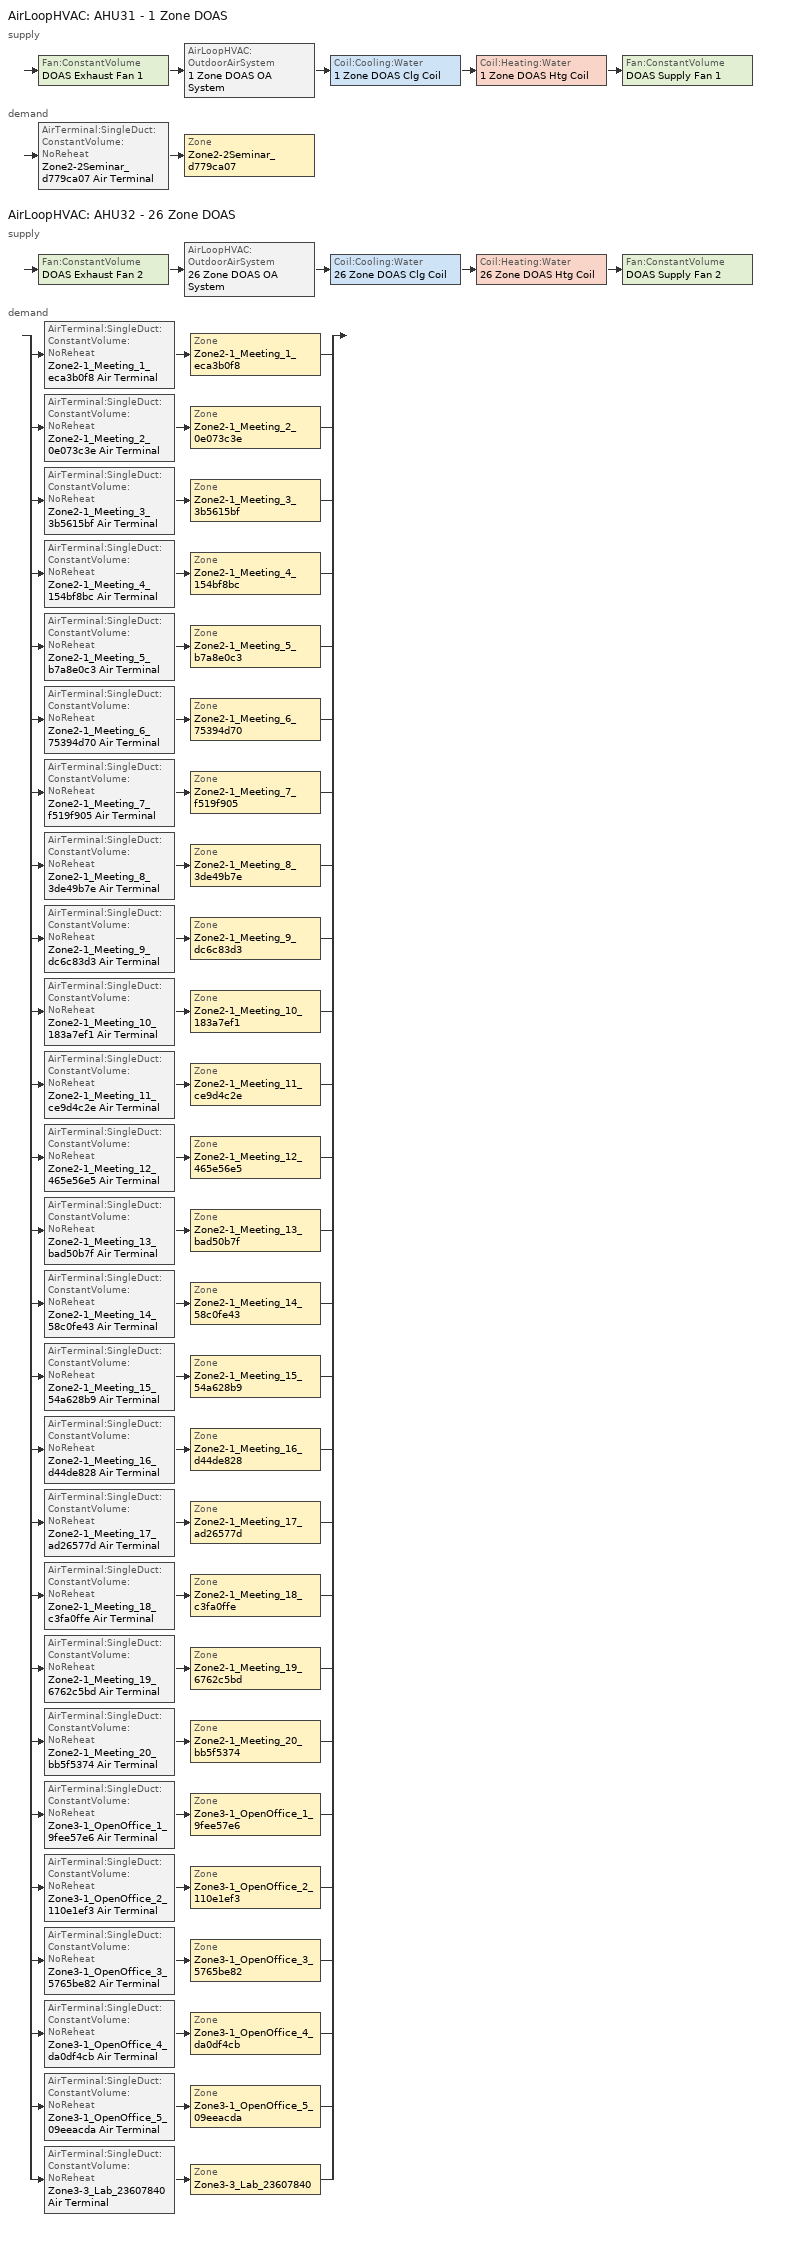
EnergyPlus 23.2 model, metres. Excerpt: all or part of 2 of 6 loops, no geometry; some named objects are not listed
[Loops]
AirLoopHVAC 'AHU31 - 1 Zone DOAS'
 supply: Fan:ConstantVolume 'DOAS Exhaust Fan 1' > AirLoopHVAC:OutdoorAirSystem '1 Zone DOAS OA System' > Coil:Cooling:Water '1 Zone DOAS Clg Coil' > Coil:Heating:Water '1 Zone DOAS Htg Coil' > Fan:ConstantVolume 'DOAS Supply Fan 1'
 demand: AirTerminal:SingleDuct:ConstantVolume:NoReheat 'Zone2-2Seminar_d779ca07 Air Terminal' > Zone 'Zone2-2Seminar_d779ca07'
AirLoopHVAC 'AHU32 - 26 Zone DOAS'
 supply: Fan:ConstantVolume 'DOAS Exhaust Fan 2' > AirLoopHVAC:OutdoorAirSystem '26 Zone DOAS OA System' > Coil:Cooling:Water '26 Zone DOAS Clg Coil' > Coil:Heating:Water '26 Zone DOAS Htg Coil' > Fan:ConstantVolume 'DOAS Supply Fan 2'
 demand: split
  | AirTerminal:SingleDuct:ConstantVolume:NoReheat 'Zone2-1_Meeting_1_eca3b0f8 Air Terminal' > Zone 'Zone2-1_Meeting_1_eca3b0f8'
  | AirTerminal:SingleDuct:ConstantVolume:NoReheat 'Zone2-1_Meeting_2_0e073c3e Air Terminal' > Zone 'Zone2-1_Meeting_2_0e073c3e'
  | AirTerminal:SingleDuct:ConstantVolume:NoReheat 'Zone2-1_Meeting_3_3b5615bf Air Terminal' > Zone 'Zone2-1_Meeting_3_3b5615bf'
  | AirTerminal:SingleDuct:ConstantVolume:NoReheat 'Zone2-1_Meeting_4_154bf8bc Air Terminal' > Zone 'Zone2-1_Meeting_4_154bf8bc'
  | AirTerminal:SingleDuct:ConstantVolume:NoReheat 'Zone2-1_Meeting_5_b7a8e0c3 Air Terminal' > Zone 'Zone2-1_Meeting_5_b7a8e0c3'
  | AirTerminal:SingleDuct:ConstantVolume:NoReheat 'Zone2-1_Meeting_6_75394d70 Air Terminal' > Zone 'Zone2-1_Meeting_6_75394d70'
  | AirTerminal:SingleDuct:ConstantVolume:NoReheat 'Zone2-1_Meeting_7_f519f905 Air Terminal' > Zone 'Zone2-1_Meeting_7_f519f905'
  | AirTerminal:SingleDuct:ConstantVolume:NoReheat 'Zone2-1_Meeting_8_3de49b7e Air Terminal' > Zone 'Zone2-1_Meeting_8_3de49b7e'
  | AirTerminal:SingleDuct:ConstantVolume:NoReheat 'Zone2-1_Meeting_9_dc6c83d3 Air Terminal' > Zone 'Zone2-1_Meeting_9_dc6c83d3'
  | AirTerminal:SingleDuct:ConstantVolume:NoReheat 'Zone2-1_Meeting_10_183a7ef1 Air Terminal' > Zone 'Zone2-1_Meeting_10_183a7ef1'
  | AirTerminal:SingleDuct:ConstantVolume:NoReheat 'Zone2-1_Meeting_11_ce9d4c2e Air Terminal' > Zone 'Zone2-1_Meeting_11_ce9d4c2e'
  | AirTerminal:SingleDuct:ConstantVolume:NoReheat 'Zone2-1_Meeting_12_465e56e5 Air Terminal' > Zone 'Zone2-1_Meeting_12_465e56e5'
  | AirTerminal:SingleDuct:ConstantVolume:NoReheat 'Zone2-1_Meeting_13_bad50b7f Air Terminal' > Zone 'Zone2-1_Meeting_13_bad50b7f'
  | AirTerminal:SingleDuct:ConstantVolume:NoReheat 'Zone2-1_Meeting_14_58c0fe43 Air Terminal' > Zone 'Zone2-1_Meeting_14_58c0fe43'
  | AirTerminal:SingleDuct:ConstantVolume:NoReheat 'Zone2-1_Meeting_15_54a628b9 Air Terminal' > Zone 'Zone2-1_Meeting_15_54a628b9'
  | AirTerminal:SingleDuct:ConstantVolume:NoReheat 'Zone2-1_Meeting_16_d44de828 Air Terminal' > Zone 'Zone2-1_Meeting_16_d44de828'
  | AirTerminal:SingleDuct:ConstantVolume:NoReheat 'Zone2-1_Meeting_17_ad26577d Air Terminal' > Zone 'Zone2-1_Meeting_17_ad26577d'
  | AirTerminal:SingleDuct:ConstantVolume:NoReheat 'Zone2-1_Meeting_18_c3fa0ffe Air Terminal' > Zone 'Zone2-1_Meeting_18_c3fa0ffe'
  | AirTerminal:SingleDuct:ConstantVolume:NoReheat 'Zone2-1_Meeting_19_6762c5bd Air Terminal' > Zone 'Zone2-1_Meeting_19_6762c5bd'
  | AirTerminal:SingleDuct:ConstantVolume:NoReheat 'Zone2-1_Meeting_20_bb5f5374 Air Terminal' > Zone 'Zone2-1_Meeting_20_bb5f5374'
  | AirTerminal:SingleDuct:ConstantVolume:NoReheat 'Zone3-1_OpenOffice_1_9fee57e6 Air Terminal' > Zone 'Zone3-1_OpenOffice_1_9fee57e6'
  | AirTerminal:SingleDuct:ConstantVolume:NoReheat 'Zone3-1_OpenOffice_2_110e1ef3 Air Terminal' > Zone 'Zone3-1_OpenOffice_2_110e1ef3'
  | AirTerminal:SingleDuct:ConstantVolume:NoReheat 'Zone3-1_OpenOffice_3_5765be82 Air Terminal' > Zone 'Zone3-1_OpenOffice_3_5765be82'
  | AirTerminal:SingleDuct:ConstantVolume:NoReheat 'Zone3-1_OpenOffice_4_da0df4cb Air Terminal' > Zone 'Zone3-1_OpenOffice_4_da0df4cb'
  | AirTerminal:SingleDuct:ConstantVolume:NoReheat 'Zone3-1_OpenOffice_5_09eeacda Air Terminal' > Zone 'Zone3-1_OpenOffice_5_09eeacda'
  | AirTerminal:SingleDuct:ConstantVolume:NoReheat 'Zone3-3_Lab_23607840 Air Terminal' > Zone 'Zone3-3_Lab_23607840'
[SizingPeriod:DesignDay] Day of Month=21; Dry-Bulb Temperature Range Modifier Type=DefaultMultipliers; Barometric Pressure {Pa}=100832; Rain Indicator=No; Snow Indicator=No; Daylight Saving Time Indicator=No; Begin Environment Reset Mode=FullResetAtBeginEnvironment
Name | Month | Day Type | Maximum Dry-Bulb Temperature {C} | Daily Dry-Bulb Temperature Range {deltaC} | Humidity Condition Type | Wetbulb or DewPoint at Maximum Dry-Bulb {C} | Wind Speed {m/s} | Wind Direction {deg} | Solar Model Indicator | Sky Clearness
Edinburgh.AP Ann Htg 99.6% Condns DB | 1 | WinterDesignDay | -5.1 | 0 | Wetbulb | -5.1 | 1.3 | 250 | ASHRAEClearSky | 0
Edinburgh.AP Ann Htg Wind 99.6% Condns WS=>MCDB | 1 | WinterDesignDay | 8.1 | 0 | Wetbulb | 8.1 | 15.8 | 250 | ASHRAEClearSky | 0
Edinburgh.AP Ann Hum_n 99.6% Condns DP=>MCDB | 1 | WinterDesignDay | -3.3 | 0 | Dewpoint | -7.1 | 1.3 | 250 | ASHRAEClearSky | 0
Edinburgh.AP April .4% Condns DB=>MCWB | 4 | SummerDesignDay | 17.9 | 7.7 | Wetbulb | 12.8 | 4.5 | 260 | ASHRAETau2017
Edinburgh.AP April .4% Condns WB=>MCDB | 4 | SummerDesignDay | 16.4 | 7.7 | Wetbulb | 13.3 | 4.5 | 260 | ASHRAETau2017
Edinburgh.AP August .4% Condns DB=>MCWB | 8 | SummerDesignDay | 24 | 8 | Wetbulb | 18.2 | 3.7 | 260 | ASHRAETau2017
Edinburgh.AP August .4% Condns WB=>MCDB | 8 | SummerDesignDay | 22.3 | 8 | Wetbulb | 18.8 | 3.7 | 260 | ASHRAETau2017
Edinburgh.AP December .4% Condns DB=>MCWB | 12 | SummerDesignDay | 13.5 | 5.7 | Wetbulb | 11.8 | 4.5 | 260 | ASHRAETau2017
Edinburgh.AP December .4% Condns WB=>MCDB | 12 | SummerDesignDay | 13.6 | 5.7 | Wetbulb | 12.1 | 4.5 | 260 | ASHRAETau2017
Edinburgh.AP February .4% Condns DB=>MCWB | 2 | SummerDesignDay | 13.2 | 6.1 | Wetbulb | 11.1 | 4.9 | 260 | ASHRAETau2017
Edinburgh.AP February .4% Condns WB=>MCDB | 2 | SummerDesignDay | 12.9 | 6.1 | Wetbulb | 11.7 | 4.9 | 260 | ASHRAETau2017
Edinburgh.AP January .4% Condns DB=>MCWB | 1 | SummerDesignDay | 12.6 | 5.3 | Wetbulb | 10.6 | 4.8 | 260 | ASHRAETau2017
Edinburgh.AP January .4% Condns WB=>MCDB | 1 | SummerDesignDay | 12.4 | 5.3 | Wetbulb | 11 | 4.8 | 260 | ASHRAETau2017
Edinburgh.AP July .4% Condns DB=>MCWB | 7 | SummerDesignDay | 25.6 | 8.1 | Wetbulb | 18.1 | 3.7 | 260 | ASHRAETau2017
Edinburgh.AP July .4% Condns WB=>MCDB | 7 | SummerDesignDay | 23.8 | 8.1 | Wetbulb | 19.4 | 3.7 | 260 | ASHRAETau2017
Edinburgh.AP June .4% Condns DB=>MCWB | 6 | SummerDesignDay | 23 | 7.7 | Wetbulb | 16.3 | 4.1 | 260 | ASHRAETau2017
Edinburgh.AP June .4% Condns WB=>MCDB | 6 | SummerDesignDay | 21.3 | 7.7 | Wetbulb | 17.8 | 4.1 | 260 | ASHRAETau2017
Edinburgh.AP March .4% Condns DB=>MCWB | 3 | SummerDesignDay | 14.9 | 6.9 | Wetbulb | 10.7 | 4.9 | 260 | ASHRAETau2017
Edinburgh.AP March .4% Condns WB=>MCDB | 3 | SummerDesignDay | 14.1 | 6.9 | Wetbulb | 11.5 | 4.9 | 260 | ASHRAETau2017
Edinburgh.AP May .4% Condns DB=>MCWB | 5 | SummerDesignDay | 21.2 | 8 | Wetbulb | 15.1 | 4.4 | 260 | ASHRAETau2017
Edinburgh.AP May .4% Condns WB=>MCDB | 5 | SummerDesignDay | 19.8 | 8 | Wetbulb | 16 | 4.4 | 260 | ASHRAETau2017
Edinburgh.AP November .4% Condns DB=>MCWB | 11 | SummerDesignDay | 15.1 | 6.2 | Wetbulb | 13.1 | 4.2 | 260 | ASHRAETau2017
Edinburgh.AP November .4% Condns WB=>MCDB | 11 | SummerDesignDay | 14.6 | 6.2 | Wetbulb | 13.2 | 4.2 | 260 | ASHRAETau2017
Edinburgh.AP October .4% Condns DB=>MCWB | 10 | SummerDesignDay | 18 | 6.9 | Wetbulb | 14.6 | 4.2 | 260 | ASHRAETau2017
Edinburgh.AP October .4% Condns WB=>MCDB | 10 | SummerDesignDay | 17 | 6.9 | Wetbulb | 15.2 | 4.2 | 260 | ASHRAETau2017
Edinburgh.AP September .4% Condns DB=>MCWB | 9 | SummerDesignDay | 22.1 | 7.6 | Wetbulb | 16.8 | 4.1 | 260 | ASHRAETau2017
Edinburgh.AP September .4% Condns WB=>MCDB | 9 | SummerDesignDay | 21 | 7.6 | Wetbulb | 17.8 | 4.1 | 260 | ASHRAETau2017
[ZoneControl:Thermostat] Temperature Difference Between Cutout And Setpoint {deltaC}=0
Name | Zone or ZoneList | Control Type Schedule | Control 1
Zone2-1_Meeting_10_183a7ef1 Thermostat | Zone2-1_Meeting_10_183a7ef1 | Zone2-1_Meeting_10_183a7ef1 Thermostat Schedule | Tset_office_br_ 31
Zone2-1_Meeting_11_ce9d4c2e Thermostat | Zone2-1_Meeting_11_ce9d4c2e | Zone2-1_Meeting_11_ce9d4c2e Thermostat Schedule | Tset_office_br_ 32
Zone2-1_Meeting_12_465e56e5 Thermostat | Zone2-1_Meeting_12_465e56e5 | Zone2-1_Meeting_12_465e56e5 Thermostat Schedule | Tset_office_br_ 33
Zone2-1_Meeting_13_bad50b7f Thermostat | Zone2-1_Meeting_13_bad50b7f | Zone2-1_Meeting_13_bad50b7f Thermostat Schedule | Tset_office_br_ 34
Zone2-1_Meeting_14_58c0fe43 Thermostat | Zone2-1_Meeting_14_58c0fe43 | Zone2-1_Meeting_14_58c0fe43 Thermostat Schedule | Tset_office_br_ 35
Zone2-1_Meeting_15_54a628b9 Thermostat | Zone2-1_Meeting_15_54a628b9 | Zone2-1_Meeting_15_54a628b9 Thermostat Schedule | Tset_office_br_ 36
Zone2-1_Meeting_16_d44de828 Thermostat | Zone2-1_Meeting_16_d44de828 | Zone2-1_Meeting_16_d44de828 Thermostat Schedule | Tset_office_br_ 37
Zone2-1_Meeting_17_ad26577d Thermostat | Zone2-1_Meeting_17_ad26577d | Zone2-1_Meeting_17_ad26577d Thermostat Schedule | Tset_office_br_ 38
Zone2-1_Meeting_18_c3fa0ffe Thermostat | Zone2-1_Meeting_18_c3fa0ffe | Zone2-1_Meeting_18_c3fa0ffe Thermostat Schedule | Tset_office_br_ 39
Zone2-1_Meeting_19_6762c5bd Thermostat | Zone2-1_Meeting_19_6762c5bd | Zone2-1_Meeting_19_6762c5bd Thermostat Schedule | Tset_office_br_ 40
Zone2-1_Meeting_1_eca3b0f8 Thermostat | Zone2-1_Meeting_1_eca3b0f8 | Zone2-1_Meeting_1_eca3b0f8 Thermostat Schedule | Tset_office_br_ 22
Zone2-1_Meeting_20_bb5f5374 Thermostat | Zone2-1_Meeting_20_bb5f5374 | Zone2-1_Meeting_20_bb5f5374 Thermostat Schedule | Tset_office_br_ 41
Zone2-1_Meeting_2_0e073c3e Thermostat | Zone2-1_Meeting_2_0e073c3e | Zone2-1_Meeting_2_0e073c3e Thermostat Schedule | Tset_office_br_ 23
Zone2-1_Meeting_3_3b5615bf Thermostat | Zone2-1_Meeting_3_3b5615bf | Zone2-1_Meeting_3_3b5615bf Thermostat Schedule | Tset_office_br_ 24
Zone2-1_Meeting_4_154bf8bc Thermostat | Zone2-1_Meeting_4_154bf8bc | Zone2-1_Meeting_4_154bf8bc Thermostat Schedule | Tset_office_br_ 25
Zone2-1_Meeting_5_b7a8e0c3 Thermostat | Zone2-1_Meeting_5_b7a8e0c3 | Zone2-1_Meeting_5_b7a8e0c3 Thermostat Schedule | Tset_office_br_ 26
Zone2-1_Meeting_6_75394d70 Thermostat | Zone2-1_Meeting_6_75394d70 | Zone2-1_Meeting_6_75394d70 Thermostat Schedule | Tset_office_br_ 27
Zone2-1_Meeting_7_f519f905 Thermostat | Zone2-1_Meeting_7_f519f905 | Zone2-1_Meeting_7_f519f905 Thermostat Schedule | Tset_office_br_ 28
Zone2-1_Meeting_8_3de49b7e Thermostat | Zone2-1_Meeting_8_3de49b7e | Zone2-1_Meeting_8_3de49b7e Thermostat Schedule | Tset_office_br_ 29
Zone2-1_Meeting_9_dc6c83d3 Thermostat | Zone2-1_Meeting_9_dc6c83d3 | Zone2-1_Meeting_9_dc6c83d3 Thermostat Schedule | Tset_office_br_ 30
Zone2-2Seminar_d779ca07 Thermostat | Zone2-2Seminar_d779ca07 | Zone2-2Seminar_d779ca07 Thermostat Schedule | Tset_office_br_ 21
Zone3-1_OpenOffice_1_9fee57e6 Thermostat | Zone3-1_OpenOffice_1_9fee57e6 | Zone3-1_OpenOffice_1_9fee57e6 Thermostat Schedule | Tset_office_br_ 42
Zone3-1_OpenOffice_2_110e1ef3 Thermostat | Zone3-1_OpenOffice_2_110e1ef3 | Zone3-1_OpenOffice_2_110e1ef3 Thermostat Schedule | Tset_office_br_ 43
Zone3-1_OpenOffice_3_5765be82 Thermostat | Zone3-1_OpenOffice_3_5765be82 | Zone3-1_OpenOffice_3_5765be82 Thermostat Schedule | Tset_office_br_ 44
Zone3-1_OpenOffice_4_da0df4cb Thermostat | Zone3-1_OpenOffice_4_da0df4cb | Zone3-1_OpenOffice_4_da0df4cb Thermostat Schedule | Tset_office_br_ 45
Zone3-1_OpenOffice_5_09eeacda Thermostat | Zone3-1_OpenOffice_5_09eeacda | Zone3-1_OpenOffice_5_09eeacda Thermostat Schedule | Tset_office_br_ 46
Zone3-3_Lab_23607840 Thermostat | Zone3-3_Lab_23607840 | Zone3-3_Lab_23607840 Thermostat Schedule | Tset_office_br_ 47
[ThermostatSetpoint:DualSetpoint] Heating Setpoint Temperature Schedule=htg_sch_office_br_; Cooling Setpoint Temperature Schedule=clg_sch_office_br_
Tset_office_br_ 31; Tset_office_br_ 32; Tset_office_br_ 33; Tset_office_br_ 34; Tset_office_br_ 35; Tset_office_br_ 36; Tset_office_br_ 37; Tset_office_br_ 38; Tset_office_br_ 39; Tset_office_br_ 40; Tset_office_br_ 22; Tset_office_br_ 41; Tset_office_br_ 23; Tset_office_br_ 24; Tset_office_br_ 25; Tset_office_br_ 26; Tset_office_br_ 27; Tset_office_br_ 28; Tset_office_br_ 29; Tset_office_br_ 30; Tset_office_br_ 21; Tset_office_br_ 42; Tset_office_br_ 43; Tset_office_br_ 44; Tset_office_br_ 45; Tset_office_br_ 46; Tset_office_br_ 47
[Zone equipment]
Zone2-1_Meeting_10_183a7ef1: Zone2-1_Meeting_10_183a7ef1 Air Terminal, Zone2-1_Meeting_10_183a7ef1 FCU
Zone2-1_Meeting_11_ce9d4c2e: Zone2-1_Meeting_11_ce9d4c2e Air Terminal, Zone2-1_Meeting_11_ce9d4c2e FCU
Zone2-1_Meeting_12_465e56e5: Zone2-1_Meeting_12_465e56e5 Air Terminal, Zone2-1_Meeting_12_465e56e5 FCU
Zone2-1_Meeting_13_bad50b7f: Zone2-1_Meeting_13_bad50b7f Air Terminal, Zone2-1_Meeting_13_bad50b7f FCU
Zone2-1_Meeting_14_58c0fe43: Zone2-1_Meeting_14_58c0fe43 Air Terminal, Zone2-1_Meeting_14_58c0fe43 FCU
Zone2-1_Meeting_15_54a628b9: Zone2-1_Meeting_15_54a628b9 Air Terminal, Zone2-1_Meeting_15_54a628b9 FCU
Zone2-1_Meeting_16_d44de828: Zone2-1_Meeting_16_d44de828 Air Terminal, Zone2-1_Meeting_16_d44de828 FCU
Zone2-1_Meeting_17_ad26577d: Zone2-1_Meeting_17_ad26577d Air Terminal, Zone2-1_Meeting_17_ad26577d FCU
Zone2-1_Meeting_18_c3fa0ffe: Zone2-1_Meeting_18_c3fa0ffe Air Terminal, Zone2-1_Meeting_18_c3fa0ffe FCU
Zone2-1_Meeting_19_6762c5bd: Zone2-1_Meeting_19_6762c5bd Air Terminal, Zone2-1_Meeting_19_6762c5bd FCU
Zone2-1_Meeting_1_eca3b0f8: Zone2-1_Meeting_1_eca3b0f8 Air Terminal, Zone2-1_Meeting_1_eca3b0f8 FCU
Zone2-1_Meeting_20_bb5f5374: Zone2-1_Meeting_20_bb5f5374 Air Terminal, Zone2-1_Meeting_20_bb5f5374 FCU
Zone2-1_Meeting_2_0e073c3e: Zone2-1_Meeting_2_0e073c3e Air Terminal, Zone2-1_Meeting_2_0e073c3e FCU
Zone2-1_Meeting_3_3b5615bf: Zone2-1_Meeting_3_3b5615bf Air Terminal, Zone2-1_Meeting_3_3b5615bf FCU
Zone2-1_Meeting_4_154bf8bc: Zone2-1_Meeting_4_154bf8bc Air Terminal, Zone2-1_Meeting_4_154bf8bc FCU
Zone2-1_Meeting_5_b7a8e0c3: Zone2-1_Meeting_5_b7a8e0c3 Air Terminal, Zone2-1_Meeting_5_b7a8e0c3 FCU
Zone2-1_Meeting_6_75394d70: Zone2-1_Meeting_6_75394d70 Air Terminal, Zone2-1_Meeting_6_75394d70 FCU
Zone2-1_Meeting_7_f519f905: Zone2-1_Meeting_7_f519f905 Air Terminal, Zone2-1_Meeting_7_f519f905 FCU
Zone2-1_Meeting_8_3de49b7e: Zone2-1_Meeting_8_3de49b7e Air Terminal, Zone2-1_Meeting_8_3de49b7e FCU
Zone2-1_Meeting_9_dc6c83d3: Zone2-1_Meeting_9_dc6c83d3 Air Terminal, Zone2-1_Meeting_9_dc6c83d3 FCU
Zone2-2Seminar_d779ca07: Zone2-2Seminar_d779ca07 Air Terminal, Zone2-2Seminar_d779ca07 FCU
Zone3-1_OpenOffice_1_9fee57e6: Zone3-1_OpenOffice_1_9fee57e6 Air Terminal, Zone3-1_OpenOffice_1_9fee57e6 FCU
Zone3-1_OpenOffice_2_110e1ef3: Zone3-1_OpenOffice_2_110e1ef3 Air Terminal, Zone3-1_OpenOffice_2_110e1ef3 FCU
Zone3-1_OpenOffice_3_5765be82: Zone3-1_OpenOffice_3_5765be82 Air Terminal, Zone3-1_OpenOffice_3_5765be82 FCU
Zone3-1_OpenOffice_4_da0df4cb: Zone3-1_OpenOffice_4_da0df4cb Air Terminal, Zone3-1_OpenOffice_4_da0df4cb FCU
Zone3-1_OpenOffice_5_09eeacda: Zone3-1_OpenOffice_5_09eeacda Air Terminal, Zone3-1_OpenOffice_5_09eeacda FCU
Zone3-3_Lab_23607840: Zone3-3_Lab_23607840 Air Terminal, Zone3-3_Lab_23607840 FCU
[Sizing:Zone] Zone Cooling Design Supply Air Temperature Input Method=SupplyAirTemperature; Zone Cooling Design Supply Air Temperature {C}=12.7778; Zone Cooling Design Supply Air Temperature Difference {deltaC}=11.11; Zone Heating Design Supply Air Temperature Input Method=SupplyAirTemperature; Zone Heating Design Supply Air Temperature {C}=40; Zone Heating Design Supply Air Temperature Difference {deltaC}=11.11; Zone Cooling Design Supply Air Humidity Ratio {kgWater/kgDryAir}=0.0085; Zone Heating Design Supply Air Humidity Ratio {kgWater/kgDryAir}=0.008; Cooling Design Air Flow Method=DesignDay; Cooling Design Air Flow Rate {m3/s}=0; Cooling Minimum Air Flow per Zone Floor Area {m3/s-m2}=0.000762; Cooling Minimum Air Flow {m3/s}=0; Cooling Minimum Air Flow Fraction=0; Heating Design Air Flow Method=DesignDay; Heating Design Air Flow Rate {m3/s}=0; Heating Maximum Air Flow per Zone Floor Area {m3/s-m2}=0.002032; Heating Maximum Air Flow {m3/s}=0.141576; Heating Maximum Air Flow Fraction=0.3; Account for Dedicated Outdoor Air System=Yes; Dedicated Outdoor Air System Control Strategy=NeutralSupplyAir; Dedicated Outdoor Air Low Setpoint Temperature for Design {C}=15.5556; Dedicated Outdoor Air High Setpoint Temperature for Design {C}=21.1111; Zone Load Sizing Method=Sensible Load Only No Latent Load; Zone Latent Cooling Design Supply Air Humidity Ratio Input Method=HumidityRatioDifference; Zone Cooling Design Supply Air Humidity Ratio Difference {kgWater/kgDryAir}=0.005; Zone Latent Heating Design Supply Air Humidity Ratio Input Method=HumidityRatioDifference; Zone Humidification Design Supply Air Humidity Ratio Difference {kgWater/kgDryAir}=0.005
Name | Design Specification Outdoor Air Object
Zone2-1_Meeting_10_183a7ef1 | Zone2-1_Meeting_10_183a7ef1 DSOA Space List
Zone2-1_Meeting_11_ce9d4c2e | Zone2-1_Meeting_11_ce9d4c2e DSOA Space List
Zone2-1_Meeting_12_465e56e5 | Zone2-1_Meeting_12_465e56e5 DSOA Space List
Zone2-1_Meeting_13_bad50b7f | Zone2-1_Meeting_13_bad50b7f DSOA Space List
Zone2-1_Meeting_14_58c0fe43 | Zone2-1_Meeting_14_58c0fe43 DSOA Space List
Zone2-1_Meeting_15_54a628b9 | Zone2-1_Meeting_15_54a628b9 DSOA Space List
Zone2-1_Meeting_16_d44de828 | Zone2-1_Meeting_16_d44de828 DSOA Space List
Zone2-1_Meeting_17_ad26577d | Zone2-1_Meeting_17_ad26577d DSOA Space List
Zone2-1_Meeting_18_c3fa0ffe | Zone2-1_Meeting_18_c3fa0ffe DSOA Space List
Zone2-1_Meeting_19_6762c5bd | Zone2-1_Meeting_19_6762c5bd DSOA Space List
Zone2-1_Meeting_1_eca3b0f8 | Zone2-1_Meeting_1_eca3b0f8 DSOA Space List
Zone2-1_Meeting_20_bb5f5374 | Zone2-1_Meeting_20_bb5f5374 DSOA Space List
Zone2-1_Meeting_2_0e073c3e | Zone2-1_Meeting_2_0e073c3e DSOA Space List
Zone2-1_Meeting_3_3b5615bf | Zone2-1_Meeting_3_3b5615bf DSOA Space List
Zone2-1_Meeting_4_154bf8bc | Zone2-1_Meeting_4_154bf8bc DSOA Space List
Zone2-1_Meeting_5_b7a8e0c3 | Zone2-1_Meeting_5_b7a8e0c3 DSOA Space List
Zone2-1_Meeting_6_75394d70 | Zone2-1_Meeting_6_75394d70 DSOA Space List
Zone2-1_Meeting_7_f519f905 | Zone2-1_Meeting_7_f519f905 DSOA Space List
Zone2-1_Meeting_8_3de49b7e | Zone2-1_Meeting_8_3de49b7e DSOA Space List
Zone2-1_Meeting_9_dc6c83d3 | Zone2-1_Meeting_9_dc6c83d3 DSOA Space List
Zone2-2Seminar_d779ca07 | Zone2-2Seminar_d779ca07 DSOA Space List
Zone3-1_OpenOffice_1_9fee57e6 | Zone3-1_OpenOffice_1_9fee57e6 DSOA Space List
Zone3-1_OpenOffice_2_110e1ef3 | Zone3-1_OpenOffice_2_110e1ef3 DSOA Space List
Zone3-1_OpenOffice_3_5765be82 | Zone3-1_OpenOffice_3_5765be82 DSOA Space List
Zone3-1_OpenOffice_4_da0df4cb | Zone3-1_OpenOffice_4_da0df4cb DSOA Space List
Zone3-1_OpenOffice_5_09eeacda | Zone3-1_OpenOffice_5_09eeacda DSOA Space List
Zone3-3_Lab_23607840 | Zone3-3_Lab_23607840 DSOA Space List
[DesignSpecification:OutdoorAir] Outdoor Air Method=Sum; Outdoor Air Flow per Zone Floor Area {m3/s-m2}=0; Outdoor Air Flow per Zone {m3/s}=0; Outdoor Air Flow Air Changes per Hour {1/hr}=0; Outdoor Air Schedule=mv_sch_office_br_
Name | Outdoor Air Flow per Person {m3/s-person}
mv_cafe-seminar_br_; mv_cafe-seminar_br_ 2 | 0.008
mv_office_br_; mv_office_br_ 2 | 0.012
[DesignSpecification:OutdoorAir:SpaceList]
Name | Space Name 1 | Space Design Specification Outdoor Air Object Name 1
Zone2-1_Meeting_10_183a7ef1 DSOA Space List | Zone2-1_Meeting_10_183a7ef1_Space | mv_cafe-seminar_br_
Zone2-1_Meeting_11_ce9d4c2e DSOA Space List | Zone2-1_Meeting_11_ce9d4c2e_Space | mv_cafe-seminar_br_
Zone2-1_Meeting_12_465e56e5 DSOA Space List | Zone2-1_Meeting_12_465e56e5_Space | mv_cafe-seminar_br_
Zone2-1_Meeting_13_bad50b7f DSOA Space List | Zone2-1_Meeting_13_bad50b7f_Space | mv_cafe-seminar_br_
Zone2-1_Meeting_14_58c0fe43 DSOA Space List | Zone2-1_Meeting_14_58c0fe43_Space | mv_cafe-seminar_br_
Zone2-1_Meeting_15_54a628b9 DSOA Space List | Zone2-1_Meeting_15_54a628b9_Space | mv_cafe-seminar_br_
Zone2-1_Meeting_16_d44de828 DSOA Space List | Zone2-1_Meeting_16_d44de828_Space | mv_cafe-seminar_br_
Zone2-1_Meeting_17_ad26577d DSOA Space List | Zone2-1_Meeting_17_ad26577d_Space | mv_cafe-seminar_br_
Zone2-1_Meeting_18_c3fa0ffe DSOA Space List | Zone2-1_Meeting_18_c3fa0ffe_Space | mv_cafe-seminar_br_
Zone2-1_Meeting_19_6762c5bd DSOA Space List | Zone2-1_Meeting_19_6762c5bd_Space | mv_cafe-seminar_br_
Zone2-1_Meeting_1_eca3b0f8 DSOA Space List | Zone2-1_Meeting_1_eca3b0f8_Space | mv_cafe-seminar_br_
Zone2-1_Meeting_20_bb5f5374 DSOA Space List | Zone2-1_Meeting_20_bb5f5374_Space | mv_cafe-seminar_br_
Zone2-1_Meeting_2_0e073c3e DSOA Space List | Zone2-1_Meeting_2_0e073c3e_Space | mv_cafe-seminar_br_
Zone2-1_Meeting_3_3b5615bf DSOA Space List | Zone2-1_Meeting_3_3b5615bf_Space | mv_cafe-seminar_br_
Zone2-1_Meeting_4_154bf8bc DSOA Space List | Zone2-1_Meeting_4_154bf8bc_Space | mv_cafe-seminar_br_
Zone2-1_Meeting_5_b7a8e0c3 DSOA Space List | Zone2-1_Meeting_5_b7a8e0c3_Space | mv_cafe-seminar_br_
Zone2-1_Meeting_6_75394d70 DSOA Space List | Zone2-1_Meeting_6_75394d70_Space | mv_cafe-seminar_br_
Zone2-1_Meeting_7_f519f905 DSOA Space List | Zone2-1_Meeting_7_f519f905_Space | mv_cafe-seminar_br_
Zone2-1_Meeting_8_3de49b7e DSOA Space List | Zone2-1_Meeting_8_3de49b7e_Space | mv_cafe-seminar_br_
Zone2-1_Meeting_9_dc6c83d3 DSOA Space List | Zone2-1_Meeting_9_dc6c83d3_Space | mv_cafe-seminar_br_
Zone2-2Seminar_d779ca07 DSOA Space List | Zone2-2Seminar_d779ca07_Space | mv_cafe-seminar_br_ 2
Zone3-1_OpenOffice_1_9fee57e6 DSOA Space List | Zone3-1_OpenOffice_1_9fee57e6_Space | mv_office_br_
Zone3-1_OpenOffice_2_110e1ef3 DSOA Space List | Zone3-1_OpenOffice_2_110e1ef3_Space | mv_office_br_
Zone3-1_OpenOffice_3_5765be82 DSOA Space List | Zone3-1_OpenOffice_3_5765be82_Space | mv_office_br_
Zone3-1_OpenOffice_4_da0df4cb DSOA Space List | Zone3-1_OpenOffice_4_da0df4cb_Space | mv_office_br_
Zone3-1_OpenOffice_5_09eeacda DSOA Space List | Zone3-1_OpenOffice_5_09eeacda_Space | mv_office_br_
Zone3-3_Lab_23607840 DSOA Space List | Zone3-3_Lab_23607840_Space | mv_office_br_ 2
[AirTerminal:SingleDuct:ConstantVolume:NoReheat] Availability Schedule=Always On Discrete; Maximum Air Flow Rate {m3/s}=AutoSize
Zone2-1_Meeting_10_183a7ef1 Air Terminal; Zone2-1_Meeting_11_ce9d4c2e Air Terminal; Zone2-1_Meeting_12_465e56e5 Air Terminal; Zone2-1_Meeting_13_bad50b7f Air Terminal; Zone2-1_Meeting_14_58c0fe43 Air Terminal; Zone2-1_Meeting_15_54a628b9 Air Terminal; Zone2-1_Meeting_16_d44de828 Air Terminal; Zone2-1_Meeting_17_ad26577d Air Terminal; Zone2-1_Meeting_18_c3fa0ffe Air Terminal; Zone2-1_Meeting_19_6762c5bd Air Terminal; Zone2-1_Meeting_1_eca3b0f8 Air Terminal; Zone2-1_Meeting_20_bb5f5374 Air Terminal; Zone2-1_Meeting_2_0e073c3e Air Terminal; Zone2-1_Meeting_3_3b5615bf Air Terminal; Zone2-1_Meeting_4_154bf8bc Air Terminal; Zone2-1_Meeting_5_b7a8e0c3 Air Terminal; Zone2-1_Meeting_6_75394d70 Air Terminal; Zone2-1_Meeting_7_f519f905 Air Terminal; Zone2-1_Meeting_8_3de49b7e Air Terminal; Zone2-1_Meeting_9_dc6c83d3 Air Terminal; Zone2-2Seminar_d779ca07 Air Terminal; Zone3-1_OpenOffice_1_9fee57e6 Air Terminal; Zone3-1_OpenOffice_2_110e1ef3 Air Terminal; Zone3-1_OpenOffice_3_5765be82 Air Terminal; Zone3-1_OpenOffice_4_da0df4cb Air Terminal; Zone3-1_OpenOffice_5_09eeacda Air Terminal; Zone3-3_Lab_23607840 Air Terminal
[Coil:Cooling:Water] Availability Schedule=Always On Discrete; Design Water Flow Rate {m3/s}=Autosize; Design Air Flow Rate {m3/s}=Autosize; Design Inlet Water Temperature {C}=Autosize; Design Inlet Air Temperature {C}=Autosize; Design Outlet Air Temperature {C}=Autosize; Design Inlet Air Humidity Ratio {kgWater/kgDryAir}=Autosize; Design Outlet Air Humidity Ratio {kgWater/kgDryAir}=Autosize; Type of Analysis=SimpleAnalysis; Heat Exchanger Configuration=CrossFlow
1 Zone DOAS Clg Coil; 26 Zone DOAS Clg Coil
[Coil:Heating:Water] Availability Schedule=Always On Discrete; U-Factor Times Area Value {W/K}=Autosize; Maximum Water Flow Rate {m3/s}=Autosize; Performance Input Method=UFactorTimesAreaAndDesignWaterFlowRate; Rated Capacity {W}=Autosize; Rated Inlet Water Temperature {C}=82.2222; Rated Inlet Air Temperature {C}=16.6; Rated Outlet Water Temperature {C}=71.1111; Rated Outlet Air Temperature {C}=32.2; Rated Ratio for Air and Water Convection=0.5
1 Zone DOAS Htg Coil; 26 Zone DOAS Htg Coil
[Controller:MechanicalVentilation] Availability Schedule=mv_sch_office_br_; Demand Controlled Ventilation=No; System Outdoor Air Method=ZoneSum
Name | Zone or ZoneList Name 1 | Design Specification Outdoor Air Object Name 1 | Zone or ZoneList Name 2 | Design Specification Outdoor Air Object Name 2 | Zone or ZoneList Name 3 | Design Specification Outdoor Air Object Name 3 | Zone or ZoneList Name 4 | Design Specification Outdoor Air Object Name 4 | Zone or ZoneList Name 5 | Design Specification Outdoor Air Object Name 5 | Zone or ZoneList Name 6 | Design Specification Outdoor Air Object Name 6 | Zone or ZoneList Name 7 | Design Specification Outdoor Air Object Name 7 | Zone or ZoneList Name 8 | Design Specification Outdoor Air Object Name 8 | Zone or ZoneList Name 9 | Design Specification Outdoor Air Object Name 9 | Zone or ZoneList Name 10 | Design Specification Outdoor Air Object Name 10 | Zone or ZoneList Name 11 | Design Specification Outdoor Air Object Name 11 | Zone or ZoneList Name 12 | Design Specification Outdoor Air Object Name 12 | Zone or ZoneList Name 13 | Design Specification Outdoor Air Object Name 13 | Zone or ZoneList Name 14 | Design Specification Outdoor Air Object Name 14 | Zone or ZoneList Name 15 | Design Specification Outdoor Air Object Name 15 | Zone or ZoneList Name 16 | Design Specification Outdoor Air Object Name 16 | Zone or ZoneList Name 17 | Design Specification Outdoor Air Object Name 17 | Zone or ZoneList Name 18 | Design Specification Outdoor Air Object Name 18 | Zone or ZoneList Name 19 | Design Specification Outdoor Air Object Name 19 | Zone or ZoneList Name 20 | Design Specification Outdoor Air Object Name 20 | Zone or ZoneList Name 21 | Design Specification Outdoor Air Object Name 21 | Zone or ZoneList Name 22 | Design Specification Outdoor Air Object Name 22 | Zone or ZoneList Name 23 | Design Specification Outdoor Air Object Name 23 | Zone or ZoneList Name 24 | Design Specification Outdoor Air Object Name 24 | Zone or ZoneList Name 25 | Design Specification Outdoor Air Object Name 25 | Zone or ZoneList Name 26 | Design Specification Outdoor Air Object Name 26
26 Zone DOAS Mechanical Ventilation Controller | Zone2-1_Meeting_10_183a7ef1 | mv_cafe-seminar_br_ | Zone2-1_Meeting_11_ce9d4c2e | mv_cafe-seminar_br_ | Zone2-1_Meeting_12_465e56e5 | mv_cafe-seminar_br_ | Zone2-1_Meeting_13_bad50b7f | mv_cafe-seminar_br_ | Zone2-1_Meeting_14_58c0fe43 | mv_cafe-seminar_br_ | Zone2-1_Meeting_15_54a628b9 | mv_cafe-seminar_br_ | Zone2-1_Meeting_16_d44de828 | mv_cafe-seminar_br_ | Zone2-1_Meeting_17_ad26577d | mv_cafe-seminar_br_ | Zone2-1_Meeting_18_c3fa0ffe | mv_cafe-seminar_br_ | Zone2-1_Meeting_19_6762c5bd | mv_cafe-seminar_br_ | Zone2-1_Meeting_1_eca3b0f8 | mv_cafe-seminar_br_ | Zone2-1_Meeting_20_bb5f5374 | mv_cafe-seminar_br_ | Zone2-1_Meeting_2_0e073c3e | mv_cafe-seminar_br_ | Zone2-1_Meeting_3_3b5615bf | mv_cafe-seminar_br_ | Zone2-1_Meeting_4_154bf8bc | mv_cafe-seminar_br_ | Zone2-1_Meeting_5_b7a8e0c3 | mv_cafe-seminar_br_ | Zone2-1_Meeting_6_75394d70 | mv_cafe-seminar_br_ | Zone2-1_Meeting_7_f519f905 | mv_cafe-seminar_br_ | Zone2-1_Meeting_8_3de49b7e | mv_cafe-seminar_br_ | Zone2-1_Meeting_9_dc6c83d3 | mv_cafe-seminar_br_ | Zone3-1_OpenOffice_1_9fee57e6 | mv_office_br_ | Zone3-1_OpenOffice_2_110e1ef3 | mv_office_br_ | Zone3-1_OpenOffice_3_5765be82 | mv_office_br_ | Zone3-1_OpenOffice_4_da0df4cb | mv_office_br_ | Zone3-1_OpenOffice_5_09eeacda | mv_office_br_ | Zone3-3_Lab_23607840 | mv_office_br_ 2
1 Zone DOAS Mechanical Ventilation Controller | Zone2-2Seminar_d779ca07 | mv_cafe-seminar_br_ 2
[ZoneHVAC:IdealLoadsAirSystem] Maximum Heating Supply Air Temperature {C}=50; Minimum Cooling Supply Air Temperature {C}=13; Heating Limit=LimitCapacity; Maximum Sensible Heating Capacity {W}=Autosize; Cooling Limit=LimitFlowRateAndCapacity; Maximum Cooling Air Flow Rate {m3/s}=Autosize; Maximum Total Cooling Capacity {W}=Autosize; Dehumidification Control Type=None; Demand Controlled Ventilation Type=None; Outdoor Air Economizer Type=DifferentialDryBulb; Sensible Heat Recovery Effectiveness=0; Latent Heat Recovery Effectiveness=0
Zone7Shaft_1_fdb86ad9 Ideal Loads Air System; Zone7Shaft_2_d4b916fd Ideal Loads Air System; Zone7Shaft_3_ea084389 Ideal Loads Air System; Zone7Shaft_4_d39f6429 Ideal Loads Air System; Zone7Shaft_5_db2deef5 Ideal Loads Air System; Zone7Shaft_6_667e71f6 Ideal Loads Air System; Zone9Store_1_a17ed0d6 Ideal Loads Air System; Zone9Store_2_1b33b974 Ideal Loads Air System
[AirLoopHVAC] Design Supply Air Flow Rate {m3/s}=AutoSize; Design Return Air Flow Fraction of Supply Air Flow=1
AHU31 - 1 Zone DOAS; AHU32 - 26 Zone DOAS
[Sizing:System] Type of Load to Size On=VentilationRequirement; Design Outdoor Air Flow Rate {m3/s}=Autosize; Central Heating Maximum System Air Flow Ratio=1; Preheat Design Temperature {C}=7; Preheat Design Humidity Ratio {kgWater/kgDryAir}=0.008; Precool Design Temperature {C}=12.8; Precool Design Humidity Ratio {kgWater/kgDryAir}=0.008; Central Cooling Design Supply Air Temperature {C}=15.5556; Central Heating Design Supply Air Temperature {C}=21.1111; Type of Zone Sum to Use=Coincident; 100% Outdoor Air in Cooling=Yes; 100% Outdoor Air in Heating=Yes; Central Cooling Design Supply Air Humidity Ratio {kgWater/kgDryAir}=0.0085; Central Heating Design Supply Air Humidity Ratio {kgWater/kgDryAir}=0.008; Cooling Supply Air Flow Rate Method=DesignDay; Cooling Supply Air Flow Rate {m3/s}=0; Cooling Supply Air Flow Rate Per Floor Area {m3/s-m2}=0.00996765; Cooling Fraction of Autosized Cooling Supply Air Flow Rate=1; Cooling Supply Air Flow Rate Per Unit Cooling Capacity {m3/s-W}=3.94755e-05; Heating Supply Air Flow Rate Method=DesignDay; Heating Supply Air Flow Rate {m3/s}=0; Heating Supply Air Flow Rate Per Floor Area {m3/s-m2}=0.00996765; Heating Fraction of Autosized Heating Supply Air Flow Rate=1; Heating Fraction of Autosized Cooling Supply Air Flow Rate=1; Heating Supply Air Flow Rate Per Unit Heating Capacity {m3/s-W}=3.15882e-05; System Outdoor Air Method=ZoneSum; Zone Maximum Outdoor Air Fraction=1; Cooling Design Capacity Method=CoolingDesignCapacity; Cooling Design Capacity {W}=Autosize; Cooling Design Capacity Per Floor Area {W/m2}=234.7; Fraction of Autosized Cooling Design Capacity=1; Heating Design Capacity Method=HeatingDesignCapacity; Heating Design Capacity {W}=Autosize; Heating Design Capacity Per Floor Area {W/m2}=157; Fraction of Autosized Heating Design Capacity=1; Central Cooling Capacity Control Method=OnOff; Occupant Diversity=Autosize
AHU31 - 1 Zone DOAS; AHU32 - 26 Zone DOAS
[Controller:WaterCoil] Control Variable=Temperature; Actuator Variable=Flow; Maximum Actuated Flow {m3/s}=Autosize; Minimum Actuated Flow {m3/s}=0
Name | Action | Controller Convergence Tolerance {deltaC}
1 Zone DOAS Clg Coil Controller; 26 Zone DOAS Clg Coil Controller | Reverse | Autosize
1 Zone DOAS Htg Coil Controller; 26 Zone DOAS Htg Coil Controller | Normal | 0.0001
[AvailabilityManager:NightCycle] Applicability Schedule=Always On Discrete; Fan Schedule=NaturalVent; Control Type=CycleOnAnyZoneFansOnly; Thermostat Tolerance {deltaC}=1; Cycling Run Time Control Type=FixedRunTime; Cycling Run Time {s}=3600
Availability Manager Night Cycle 2; Availability Manager Night Cycle 3; Availability Manager Night Cycle 1
[Fan:ConstantVolume] Availability Schedule=NaturalVent; Fan Total Efficiency=0.55575; 5th field=0.2163; Motor Efficiency=0.855; Motor In Airstream Fraction=1
Name | Pressure Rise {Pa}
DOAS Exhaust Fan 1; DOAS Exhaust Fan 2 | 373.633
DOAS Supply Fan 1; DOAS Supply Fan 2 | 622.722
[SetpointManager:MixedAir] Control Variable=Temperature
Name | Setpoint Node or NodeList
DOAS Exhaust Fan 1 Outlet Air Node OS Default SPM | DOAS Exhaust Fan 1 Outlet Air Node
AHU31_Heat Recovery Unit Primary Outlet Air Node OS Default SPM | AHU31_Heat Recovery Unit Primary Outlet Air Node
AHU31 - 1 Zone DOAS Mixed Air Node OS Default SPM | AHU31 - 1 Zone DOAS Mixed Air Node
1 Zone DOAS Clg Coil Outlet Air Node OS Default SPM | 1 Zone DOAS Clg Coil Outlet Air Node
1 Zone DOAS Htg Coil Outlet Air Node OS Default SPM | 1 Zone DOAS Htg Coil Outlet Air Node
DOAS Exhaust Fan 2 Outlet Air Node OS Default SPM | DOAS Exhaust Fan 2 Outlet Air Node
Node 2 OS Default SPM
26 Zone DOAS Mixed Air Node OS Default SPM | 26 Zone DOAS Mixed Air Node
26 Zone DOAS Clg Coil Outlet Air Node OS Default SPM | 26 Zone DOAS Clg Coil Outlet Air Node
26 Zone DOAS Htg Coil Outlet Air Node OS Default SPM | 26 Zone DOAS Htg Coil Outlet Air Node
35 Zone DOAS Htg Coil Outlet Air Node OS Default SPM | 35 Zone DOAS Htg Coil Outlet Air Node
[Controller:OutdoorAir] Minimum Outdoor Air Flow Rate {m3/s}=Autosize; Maximum Outdoor Air Flow Rate {m3/s}=Autosize; Economizer Control Type=NoEconomizer; Economizer Control Action Type=ModulateFlow; Lockout Type=NoLockout; Minimum Limit Type=FixedMinimum; Minimum Outdoor Air Schedule=mv_sch_office_br_; High Humidity Control=No; Control High Indoor Humidity Based on Outdoor Humidity Ratio=Yes; Heat Recovery Bypass Control Type=BypassWhenWithinEconomizerLimits; Economizer Operation Staging=InterlockedWithMechanicalCooling
Name | Mechanical Ventilation Controller
1 Zone DOAS Outdoor Air Controller | 1 Zone DOAS Mechanical Ventilation Controller
26 Zone DOAS Outdoor Air Controller | 26 Zone DOAS Mechanical Ventilation Controller
[AvailabilityManager:Scheduled] Schedule=Always On Discrete
1 Zone DOAS OA System Availability Manager; 26 Zone DOAS OA System Availability Manager; 35 Zone DOAS OA System Availability Manager
[HeatExchanger:AirToAir:SensibleAndLatent] Availability Schedule=Always On Discrete; Nominal Supply Air Flow Rate {m3/s}=Autosize; Sensible Effectiveness at 100% Heating Air Flow=0.703704; Latent Effectiveness at 100% Heating Air Flow=0.69863; Sensible Effectiveness at 75% Heating Air Flow=0.75; Latent Effectiveness at 75% Heating Air Flow=0.75; Sensible Effectiveness at 100% Cooling Air Flow=0.703704; Latent Effectiveness at 100% Cooling Air Flow=0.69863; Sensible Effectiveness at 75% Cooling Air Flow=0.75; Latent Effectiveness at 75% Cooling Air Flow=0.75; Nominal Electric Power {W}=0; Supply Air Outlet Temperature Control=Yes; Heat Exchanger Type=Plate; Frost Control Type=None; Threshold Temperature {C}=1.7; Economizer Lockout=No
AHU31_Heat Recovery Unit; AHU32_Heat Recovery Unit
[SetpointManager:OutdoorAirReset] Control Variable=Temperature; Setpoint at Outdoor Low Temperature {C}=21.1111; Outdoor Low Temperature {C}=12.7778; Setpoint at Outdoor High Temperature {C}=15.5556; Outdoor High Temperature {C}=21.1111
Name | Setpoint Node or NodeList
1 Zone DOAS SAT Reset | AHU31 - 1 Zone DOAS Supply Outlet Node
26 Zone DOAS SAT Reset | 26 Zone DOAS Supply Outlet Node
35 Zone DOAS SAT Reset | AHU33 - 35 Zone DOAS Supply Outlet Node
[Schedule:Day:Hourly]
htg_sch_office_br__Sunday; htg_sch_office_br__Sunday_SmrDsn 1; htg_sch_office_br__Hol 1: Temperature, 15, 15, 15, 15, 15, 15, 15, 15, 15, 15, 15, 15, 15, 15, 15, 15, 15, 15, 15, 15, 15, 15, 15, 15
htg_sch_office_br__Weekday; htg_sch_office_br__Sunday_SmrDsn_WntrDsn 1: Temperature, 15, 15, 15, 15, 15, 15, 15, 15, 21, 21, 21, 21, 21, 21, 21, 21, 21, 21, 21, 15, 15, 15, 15, 15
clg_sch_office_br__Sunday; clg_sch_office_br__Monday_SmrDsn_WntrDsn 1; clg_sch_office_br__Hol 1: Temperature, 35, 35, 35, 35, 35, 35, 35, 35, 35, 35, 35, 35, 35, 35, 35, 35, 35, 35, 35, 35, 35, 35, 35, 35
clg_sch_office_br__Weekday; clg_sch_office_br__Monday_SmrDsn 1: Temperature, 35, 35, 35, 35, 35, 35, 35, 35, 28, 28, 28, 28, 28, 28, 28, 28, 28, 28, 28, 35, 35, 35, 35, 35
NaturalVent_Sunday; NaturalVent_Monday_SmrDsn_WntrDsn 1; NaturalVent_Hol 1; mv_sch_office_br__Sunday; mv_sch_office_br__Monday_SmrDsn_WntrDsn 1; mv_sch_office_br__Hol 1: Fractional, 0, 0, 0, 0, 0, 0, 0, 0, 0, 0, 0, 0, 0, 0, 0, 0, 0, 0, 0, 0, 0, 0, 0, 0
NaturalVent_SundayWeekday; NaturalVent_Monday_SmrDsn 1; mv_sch_office_br__Weekday; mv_sch_office_br__Monday_SmrDsn 1: Fractional, 0, 0, 0, 0, 0, 0, 0, 0, 1, 1, 1, 1, 1, 1, 1, 1, 1, 1, 1, 0, 0, 0, 0, 0
[Schedule:Week:Daily]
htg_sch_office_br_ Week Rule - Jan1-Dec31: htg_sch_office_br__Sunday, htg_sch_office_br__Weekday, htg_sch_office_br__Weekday, htg_sch_office_br__Weekday, htg_sch_office_br__Weekday, htg_sch_office_br__Weekday, htg_sch_office_br__Sunday, htg_sch_office_br__Hol 1, htg_sch_office_br__Sunday_SmrDsn 1, htg_sch_office_br__Sunday_SmrDsn_WntrDsn 1, htg_sch_office_br__Sunday, htg_sch_office_br__Sunday
clg_sch_office_br_ Week Rule - Jan1-Dec31: clg_sch_office_br__Sunday, clg_sch_office_br__Weekday, clg_sch_office_br__Weekday, clg_sch_office_br__Weekday, clg_sch_office_br__Weekday, clg_sch_office_br__Weekday, clg_sch_office_br__Sunday, clg_sch_office_br__Hol 1, clg_sch_office_br__Monday_SmrDsn 1, clg_sch_office_br__Monday_SmrDsn_WntrDsn 1, clg_sch_office_br__Sunday, clg_sch_office_br__Sunday
NaturalVent Week Rule - Jan1-Dec31: NaturalVent_Sunday, NaturalVent_SundayWeekday, NaturalVent_SundayWeekday, NaturalVent_SundayWeekday, NaturalVent_SundayWeekday, NaturalVent_SundayWeekday, NaturalVent_Sunday, NaturalVent_Hol 1, NaturalVent_Monday_SmrDsn 1, NaturalVent_Monday_SmrDsn_WntrDsn 1, NaturalVent_Sunday, NaturalVent_Sunday
mv_sch_office_br_ Week Rule - Jan1-Dec31: mv_sch_office_br__Sunday, mv_sch_office_br__Weekday, mv_sch_office_br__Weekday, mv_sch_office_br__Weekday, mv_sch_office_br__Weekday, mv_sch_office_br__Weekday, mv_sch_office_br__Sunday, mv_sch_office_br__Hol 1, mv_sch_office_br__Monday_SmrDsn 1, mv_sch_office_br__Monday_SmrDsn_WntrDsn 1, mv_sch_office_br__Sunday, mv_sch_office_br__Sunday
[Schedule:Year]
htg_sch_office_br_: htg_sch_office_br_ Week Rule - Jan1-Dec31, 1, 1, 12, 31
clg_sch_office_br_: clg_sch_office_br_ Week Rule - Jan1-Dec31, 1, 1, 12, 31
NaturalVent: NaturalVent Week Rule - Jan1-Dec31, 1, 1, 12, 31
mv_sch_office_br_: mv_sch_office_br_ Week Rule - Jan1-Dec31, 1, 1, 12, 31
[Schedule:Compact]
Zone2-1_Meeting_10_183a7ef1 Thermostat Schedule; Zone2-1_Meeting_11_ce9d4c2e Thermostat Schedule; Zone2-1_Meeting_12_465e56e5 Thermostat Schedule; Zone2-1_Meeting_13_bad50b7f Thermostat Schedule; Zone2-1_Meeting_14_58c0fe43 Thermostat Schedule; Zone2-1_Meeting_15_54a628b9 Thermostat Schedule; Zone2-1_Meeting_16_d44de828 Thermostat Schedule; Zone2-1_Meeting_17_ad26577d Thermostat Schedule; Zone2-1_Meeting_18_c3fa0ffe Thermostat Schedule; Zone2-1_Meeting_19_6762c5bd Thermostat Schedule; Zone2-1_Meeting_1_eca3b0f8 Thermostat Schedule; Zone2-1_Meeting_20_bb5f5374 Thermostat Schedule; Zone2-1_Meeting_2_0e073c3e Thermostat Schedule; Zone2-1_Meeting_3_3b5615bf Thermostat Schedule; Zone2-1_Meeting_4_154bf8bc Thermostat Schedule; Zone2-1_Meeting_5_b7a8e0c3 Thermostat Schedule; Zone2-1_Meeting_6_75394d70 Thermostat Schedule; Zone2-1_Meeting_7_f519f905 Thermostat Schedule; Zone2-1_Meeting_8_3de49b7e Thermostat Schedule; Zone2-1_Meeting_9_dc6c83d3 Thermostat Schedule; Zone2-2Seminar_d779ca07 Thermostat Schedule; Zone3-1_OpenOffice_1_9fee57e6 Thermostat Schedule; Zone3-1_OpenOffice_2_110e1ef3 Thermostat Schedule; Zone3-1_OpenOffice_3_5765be82 Thermostat Schedule; Zone3-1_OpenOffice_4_da0df4cb Thermostat Schedule; Zone3-1_OpenOffice_5_09eeacda Thermostat Schedule; Zone3-3_Lab_23607840 Thermostat Schedule: Through: 12/31, For: AllDays, Until: 24:00, 4
[Schedule:Constant]
Always On Discrete: Hourly Value=1
